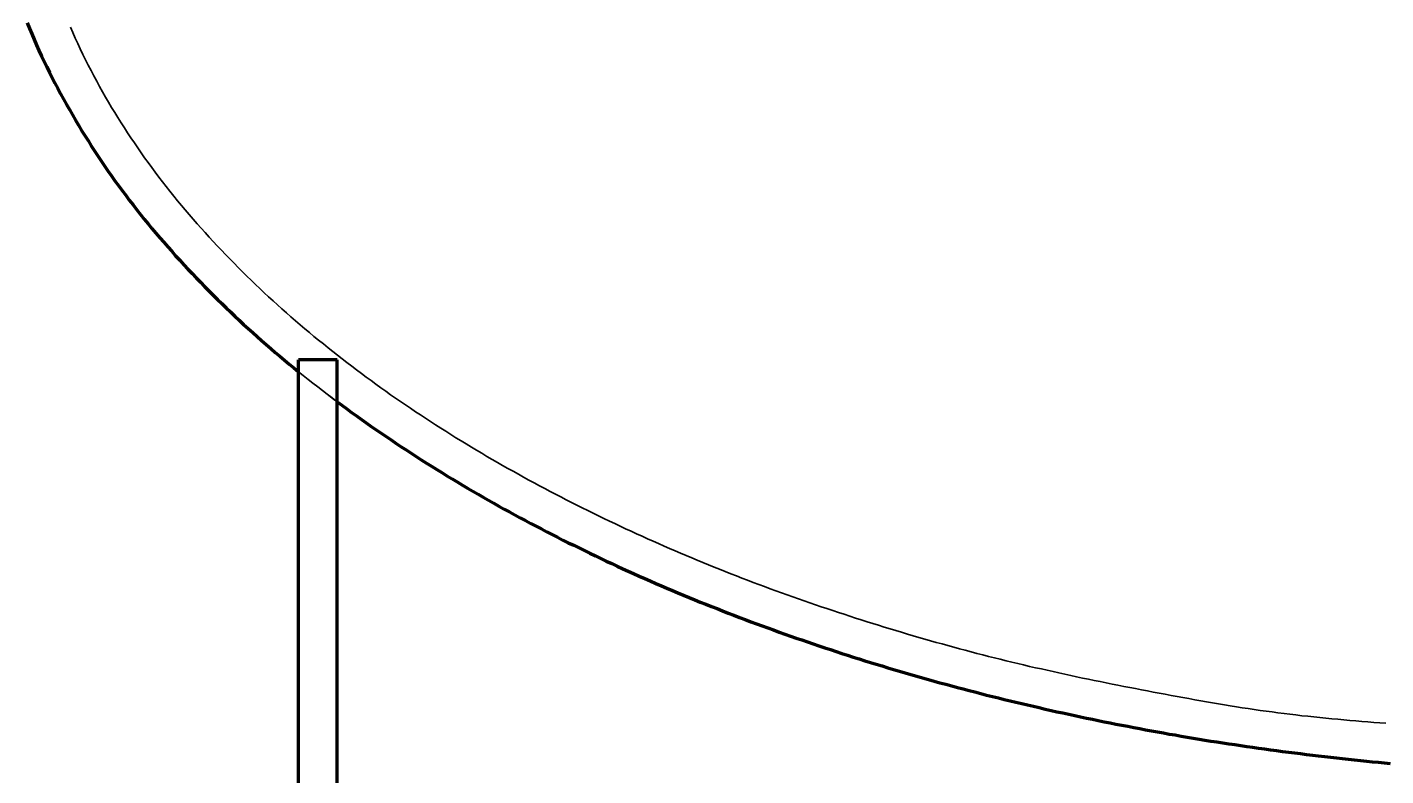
# Model space of a CAD drawing. Header units: millimetres. Extents: x 0 to 2208, y 0 to 420.
# Drawn here: x 175.95 to 187.23, y 146.31 to 152.53 of the extents above; entities that cross this region are included whole.
import ezdxf

# ---------------------------------------------------------------- set-up
doc = ezdxf.new("R2010")
doc.units = ezdxf.units.MM
doc.linetypes.add('IRAM-E-TRAZOS', pattern=[5, 4, -1])
doc.layers.add('01-VISIBLE', color=7, linetype='CONTINUOUS', lineweight=70)
doc.layers.add('02-OCULTA', color=4, linetype='IRAM-E-TRAZOS', lineweight=35)

msp = doc.modelspace()

# ---------------------------------------------------------------- linework, layer by layer
at = {"layer": '01-VISIBLE'}
for p, q in [((178.521, 149.766), (178.201, 149.766)), ((178.201, 143.766), (178.201, 149.766)), ((178.521, 143.766), (178.521, 149.766))]:
    msp.add_line(p, q, dxfattribs=at)
for points in [[(175.947, 152.565), (175.965, 152.518), (175.984, 152.472), (176.004, 152.426), (176.024, 152.38), (176.044, 152.334), (176.065, 152.288), (176.087, 152.243), (176.109, 152.198), (176.131, 152.153), (176.154, 152.108), (176.177, 152.064), (176.2, 152.019), (176.224, 151.975), (176.248, 151.931), (176.272, 151.887), (176.297, 151.844), (176.322, 151.8), (176.347, 151.757), (176.373, 151.714), (176.399, 151.671), (176.425, 151.628), (176.452, 151.586), (176.479, 151.543), (176.506, 151.501), (176.533, 151.459), (176.561, 151.418), (176.589, 151.376), (176.618, 151.335), (176.647, 151.294), (176.676, 151.253), (176.705, 151.212), (176.735, 151.172), (176.765, 151.132), (176.795, 151.092), (176.826, 151.052), (176.857, 151.012), (176.888, 150.973), (176.919, 150.934), (176.951, 150.895), (176.983, 150.857), (177.015, 150.818), (177.048, 150.78), (177.081, 150.742), (177.114, 150.704), (177.147, 150.667), (177.18, 150.629), (177.214, 150.592), (177.248, 150.555), (177.282, 150.518), (177.316, 150.482), (177.351, 150.446), (177.386, 150.41), (177.421, 150.374), (177.456, 150.338), (177.492, 150.303), (177.527, 150.267), (177.563, 150.232), (177.599, 150.197), (177.635, 150.163), (177.672, 150.128), (177.709, 150.094), (177.745, 150.06), (177.782, 150.026), (177.82, 149.992), (177.857, 149.959), (177.894, 149.926), (177.932, 149.893), (177.97, 149.86), (178.008, 149.827), (178.046, 149.795), (178.085, 149.762), (178.123, 149.73), (178.162, 149.698), (178.201, 149.667)], [(178.521, 149.418), (178.561, 149.388), (178.601, 149.359), (178.642, 149.329), (178.683, 149.3), (178.723, 149.271), (178.764, 149.242), (178.805, 149.213), (178.846, 149.184), (178.887, 149.156), (178.929, 149.128), (178.97, 149.1), (179.012, 149.072), (179.054, 149.044), (179.095, 149.017), (179.137, 148.989), (179.179, 148.962), (179.221, 148.935), (179.264, 148.908), (179.306, 148.882), (179.349, 148.855), (179.391, 148.829), (179.434, 148.803), (179.477, 148.777), (179.52, 148.751), (179.563, 148.725), (179.606, 148.7), (179.649, 148.674), (179.692, 148.649), (179.736, 148.624), (179.779, 148.6), (179.823, 148.575), (179.866, 148.55), (179.91, 148.526), (179.954, 148.502), (179.998, 148.478), (180.042, 148.454), (180.086, 148.431), (180.13, 148.407), (180.175, 148.384), (180.219, 148.361), (180.264, 148.337), (180.308, 148.315), (180.353, 148.292), (180.397, 148.269), (180.442, 148.247), (180.487, 148.225), (180.532, 148.203), (180.577, 148.181), (180.622, 148.159), (180.667, 148.137), (180.712, 148.116), (180.758, 148.094), (180.803, 148.073), (180.849, 148.052), (180.894, 148.031), (180.94, 148.011), (180.985, 147.99), (181.031, 147.97), (181.077, 147.949), (181.123, 147.929), (181.169, 147.909), (181.215, 147.889), (181.261, 147.87), (181.307, 147.85), (181.353, 147.831), (181.399, 147.811), (181.445, 147.792), (181.492, 147.773), (181.538, 147.754), (181.584, 147.736), (181.631, 147.717), (181.678, 147.699), (181.724, 147.68), (181.771, 147.662), (181.818, 147.644), (181.864, 147.626), (181.911, 147.609), (181.958, 147.591), (182.005, 147.574), (182.052, 147.556), (182.099, 147.539), (182.146, 147.522), (182.193, 147.505), (182.24, 147.488), (182.288, 147.472), (182.335, 147.455), (182.382, 147.439), (182.429, 147.423), (182.477, 147.406), (182.524, 147.39), (182.572, 147.375), (182.619, 147.359), (182.667, 147.343), (182.715, 147.328), (182.762, 147.313), (182.81, 147.297), (182.858, 147.282), (182.905, 147.267), (182.953, 147.252), (183.001, 147.238), (183.049, 147.223), (183.097, 147.209), (183.145, 147.194), (183.193, 147.18), (183.241, 147.166), (183.289, 147.152), (183.337, 147.138), (183.385, 147.125), (183.434, 147.111), (183.482, 147.098), (183.53, 147.084), (183.578, 147.071), (183.627, 147.058), (183.675, 147.045), (183.723, 147.032), (183.772, 147.02), (183.82, 147.007), (183.869, 146.995), (183.917, 146.982), (183.966, 146.97), (184.015, 146.958), (184.063, 146.946), (184.112, 146.934), (184.16, 146.922), (184.209, 146.911), (184.258, 146.899), (184.307, 146.888), (184.355, 146.877), (184.404, 146.865), (184.453, 146.854), (184.502, 146.843), (184.551, 146.833), (184.6, 146.822), (184.649, 146.811), (184.698, 146.801), (184.747, 146.791), (184.796, 146.78), (184.845, 146.77), (184.894, 146.76), (184.943, 146.75), (184.992, 146.741), (185.041, 146.731), (185.09, 146.722), (185.139, 146.712), (185.189, 146.703), (185.238, 146.694), (185.287, 146.685), (185.336, 146.676), (185.386, 146.667), (185.435, 146.658), (185.484, 146.65), (185.534, 146.641), (185.583, 146.633), (185.632, 146.624), (185.682, 146.616), (185.731, 146.608), (185.781, 146.6), (185.83, 146.592), (185.88, 146.585), (185.929, 146.577), (185.979, 146.57), (186.028, 146.562), (186.078, 146.555), (186.127, 146.548), (186.177, 146.541), (186.226, 146.534), (186.276, 146.527), (186.326, 146.52), (186.375, 146.514), (186.425, 146.507), (186.475, 146.501), (186.524, 146.495), (186.574, 146.489), (186.624, 146.483), (186.673, 146.477), (186.723, 146.471), (186.773, 146.465), (186.823, 146.459), (186.872, 146.454), (186.922, 146.449), (186.972, 146.443), (187.022, 146.438), (187.072, 146.433), (187.121, 146.428), (187.171, 146.423), (187.221, 146.419), (187.271, 146.414)]]:
    msp.add_lwpolyline(points, dxfattribs=at)
at = {"layer": '02-OCULTA'}
for p, q in [((178.201, 143.766), (178.201, 149.766)), ((178.521, 149.766), (178.201, 149.766)), ((178.521, 143.766), (178.521, 149.766))]:
    msp.add_line(p, q, dxfattribs=at)
for points in [[(176.306, 152.529), (176.326, 152.483), (176.346, 152.438), (176.367, 152.392), (176.388, 152.347), (176.41, 152.302), (176.432, 152.257), (176.454, 152.212), (176.477, 152.168), (176.501, 152.124), (176.524, 152.079), (176.548, 152.036), (176.573, 151.992), (176.597, 151.948), (176.623, 151.905), (176.648, 151.862), (176.674, 151.819), (176.7, 151.777), (176.727, 151.735), (176.754, 151.692), (176.781, 151.65), (176.809, 151.609), (176.837, 151.567), (176.865, 151.526), (176.893, 151.485), (176.922, 151.444), (176.952, 151.404), (176.981, 151.363), (177.011, 151.323), (177.041, 151.283), (177.071, 151.243), (177.102, 151.204), (177.133, 151.165), (177.164, 151.126), (177.196, 151.087), (177.228, 151.048), (177.26, 151.01), (177.292, 150.972), (177.325, 150.934), (177.358, 150.896), (177.391, 150.859), (177.424, 150.822), (177.458, 150.785), (177.492, 150.748), (177.526, 150.711), (177.56, 150.675), (177.595, 150.639), (177.629, 150.603), (177.665, 150.567), (177.7, 150.531), (177.735, 150.496), (177.771, 150.461), (177.807, 150.426), (177.843, 150.392), (177.879, 150.357), (177.916, 150.323), (177.952, 150.289), (177.989, 150.255), (178.026, 150.222), (178.063, 150.188), (178.101, 150.155), (178.138, 150.122), (178.176, 150.089), (178.214, 150.057), (178.252, 150.024), (178.291, 149.992), (178.329, 149.96), (178.368, 149.929), (178.407, 149.897), (178.446, 149.866), (178.485, 149.835), (178.524, 149.804), (178.564, 149.773), (178.603, 149.743), (178.643, 149.712), (178.683, 149.682), (178.723, 149.652), (178.763, 149.622), (178.803, 149.593), (178.844, 149.563), (178.885, 149.534), (178.925, 149.505), (178.966, 149.476), (179.007, 149.448), (179.048, 149.419), (179.09, 149.391), (179.131, 149.363), (179.173, 149.335), (179.214, 149.308), (179.256, 149.28), (179.298, 149.253), (179.34, 149.226), (179.382, 149.199), (179.424, 149.172), (179.467, 149.145), (179.509, 149.119), (179.552, 149.093), (179.594, 149.067), (179.637, 149.041), (179.68, 149.015), (179.723, 148.989), (179.766, 148.964), (179.809, 148.939), (179.853, 148.914), (179.896, 148.889), (179.939, 148.864), (179.983, 148.84), (180.027, 148.815), (180.071, 148.791), (180.114, 148.767), (180.158, 148.743), (180.202, 148.72), (180.247, 148.696), (180.291, 148.673), (180.335, 148.65), (180.379, 148.627), (180.424, 148.604), (180.469, 148.581), (180.513, 148.558), (180.558, 148.536), (180.603, 148.514), (180.648, 148.492), (180.692, 148.47), (180.738, 148.448), (180.783, 148.426), (180.828, 148.405), (180.873, 148.384), (180.918, 148.363), (180.964, 148.342), (181.009, 148.321), (181.055, 148.3), (181.1, 148.279), (181.146, 148.259), (181.192, 148.239), (181.238, 148.219), (181.283, 148.199), (181.329, 148.179), (181.375, 148.159), (181.421, 148.14), (181.468, 148.121), (181.514, 148.101), (181.56, 148.082), (181.606, 148.063), (181.653, 148.045), (181.699, 148.026), (181.745, 148.008), (181.792, 147.989), (181.839, 147.971), (181.885, 147.953), (181.932, 147.935), (181.979, 147.917), (182.026, 147.9), (182.072, 147.882), (182.119, 147.865), (182.166, 147.848), (182.213, 147.831), (182.26, 147.814), (182.307, 147.797), (182.355, 147.78), (182.402, 147.764), (182.449, 147.747), (182.496, 147.731), (182.544, 147.715), (182.591, 147.699), (182.639, 147.683), (182.686, 147.667), (182.733, 147.652), (182.781, 147.636), (182.829, 147.621), (182.876, 147.606), (182.924, 147.591), (182.972, 147.576), (183.019, 147.561), (183.067, 147.546), (183.115, 147.531), (183.163, 147.517), (183.211, 147.503), (183.259, 147.488), (183.307, 147.474), (183.355, 147.46), (183.403, 147.446), (183.451, 147.433), (183.499, 147.419), (183.547, 147.406), (183.595, 147.392), (183.644, 147.379), (183.692, 147.366), (183.74, 147.353), (183.789, 147.34), (183.837, 147.328), (183.885, 147.315), (183.934, 147.303), (183.982, 147.291), (184.031, 147.279), (184.079, 147.267), (184.128, 147.255), (184.177, 147.243), (184.225, 147.232), (184.274, 147.22), (184.323, 147.209), (184.372, 147.198), (184.42, 147.187), (184.469, 147.176), (184.518, 147.165), (184.567, 147.155), (184.616, 147.144), (184.665, 147.134), (184.714, 147.123), (184.763, 147.113), (184.812, 147.103), (184.861, 147.093), (184.91, 147.083), (184.959, 147.073), (185.008, 147.063), (185.057, 147.054), (185.106, 147.044), (185.155, 147.035), (185.204, 147.025), (185.253, 147.016), (185.302, 147.006), (185.351, 146.997), (185.401, 146.988), (185.45, 146.979), (185.499, 146.97), (185.548, 146.961), (185.597, 146.952), (185.646, 146.943), (185.696, 146.934), (185.745, 146.925), (185.794, 146.917), (185.844, 146.908), (185.893, 146.9), (185.942, 146.892), (185.992, 146.884), (186.041, 146.876), (186.09, 146.869), (186.14, 146.861), (186.189, 146.854), (186.239, 146.847), (186.289, 146.841), (186.338, 146.834), (186.388, 146.828), (186.437, 146.822), (186.487, 146.816), (186.537, 146.81), (186.586, 146.805), (186.636, 146.8), (186.686, 146.794), (186.736, 146.79), (186.785, 146.785), (186.835, 146.78), (186.885, 146.776), (186.935, 146.771), (186.985, 146.767), (187.035, 146.763), (187.084, 146.759), (187.134, 146.755), (187.184, 146.751), (187.234, 146.747)], [(178.521, 149.766), (178.468, 149.766), (178.414, 149.766), (178.361, 149.766), (178.308, 149.766), (178.254, 149.766), (178.201, 149.766)], [(178.201, 149.766), (178.201, 149.749), (178.201, 149.733), (178.201, 149.716), (178.201, 149.7), (178.201, 149.683), (178.201, 149.667)], [(178.201, 149.667), (178.201, 149.683), (178.201, 149.7), (178.201, 149.716), (178.201, 149.733), (178.201, 149.749), (178.201, 149.766)], [(178.201, 149.766), (178.254, 149.766), (178.308, 149.766), (178.361, 149.766), (178.414, 149.766), (178.468, 149.766), (178.521, 149.766)], [(178.521, 149.766), (178.521, 149.708), (178.521, 149.65), (178.521, 149.592), (178.521, 149.534), (178.521, 149.476), (178.521, 149.418)], [(178.521, 149.418), (178.521, 149.476), (178.521, 149.534), (178.521, 149.592), (178.521, 149.65), (178.521, 149.708), (178.521, 149.766)], [(178.201, 149.667), (178.24, 149.635), (178.28, 149.603), (178.32, 149.572), (178.36, 149.541), (178.4, 149.51), (178.44, 149.479), (178.48, 149.449), (178.521, 149.418)], [(178.521, 149.418), (178.48, 149.448), (178.44, 149.479), (178.4, 149.51), (178.36, 149.541), (178.32, 149.572), (178.28, 149.603), (178.24, 149.635), (178.201, 149.667)]]:
    msp.add_lwpolyline(points, dxfattribs=at)

doc.saveas('drawing.dxf')
